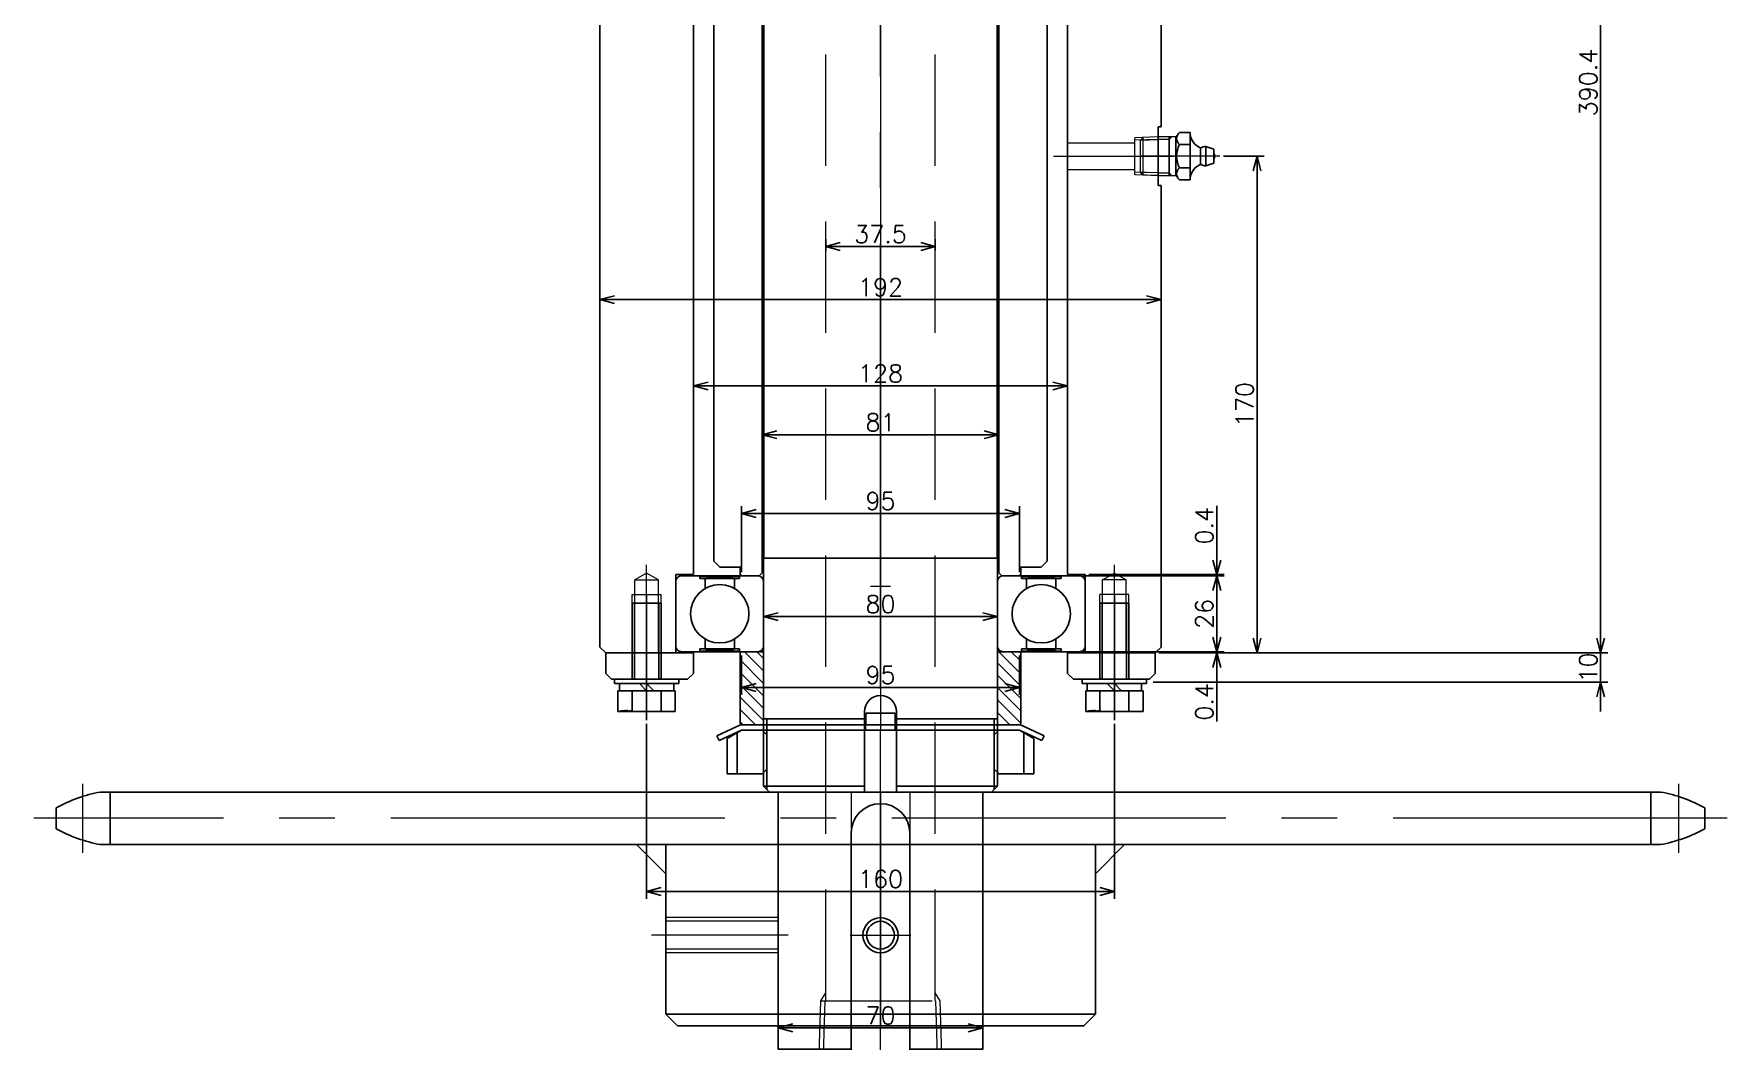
# Model space of a CAD drawing. Header units: millimetres. Extents: x -16130 to 36813, y -8099 to 27484.
# Drawn here: x -8360 to -7780, y 16499 to 16843 of the extents above; entities that cross this region are included whole.
import ezdxf

# ---------------------------------------------------------------- set-up
doc = ezdxf.new("R2010")
doc.units = ezdxf.units.MM
doc.header["$LTSCALE"] = 6
doc.header["$PDMODE"] = 99
doc.header["$PDSIZE"] = 1
doc.linetypes.add('CENTER2', pattern=[28.575, 19.05, -3.175, 3.175, -3.175])
doc.linetypes.add('HIDDEN', pattern=[9.525, 6.35, -3.175])
for name, color, linetype, lineweight in [('04_HIDDEN', 2, 'HIDDEN', 13), ('05_CENTER', 4, 'CENTER2', 13), ('08_DIM', 3, 'Continuous', 13)]:
    doc.layers.add(name, color=color, linetype=linetype, lineweight=lineweight)
doc.layers.add('10_DRAFT', color=8, linetype='Continuous', lineweight=0, plot=False)
doc.styles.add('KSS_TXT', font='txt.shx', dxfattribs={"bigfont": 'extfont2.shx'})
doc.styles.add('KSS_TXT_L', font='txt.shx', dxfattribs={"height": 3, "bigfont": 'extfont2.shx'})
doc.dimstyles.new('KSS_DIM', dxfattribs={"dimtxt": 3, "dimasz": 2.5, "dimexe": 1.25, "dimexo": 0.625, "dimtad": 1, "dimdsep": 46, "dimtxsty": 'KSS_TXT', "dimblk": 'OPEN30', "dimcen": 0, "dimazin": 2, "dimtfac": 0.75, "dimtmove": 0, "dimatfit": 3, "dimldrblk": 'OPEN30', "dimfxl": 1, "dimtolj": 1, "dimarcsym": 0})

# ---------------------------------------------------------------- blocks, each defined once
blk = doc.blocks.new('_Open30')
at = {"color": 0, "linetype": 'ByBlock', "lineweight": -2}
for p, q in [((-1, 0.27), (0, 0)), ((0, 0), (-1, -0.27)), ((0, 0), (-1, 0))]:
    blk.add_line(p, q, dxfattribs=at)
blk = doc.blocks.new('*D672')
at = {"layer": '08_DIM', "color": 0, "lineweight": -2, "transparency": 16777216}
for p, q in [((-8150.05, 16607.23), (-8150.05, 16547.35)), ((-7990.05, 16607.23), (-7990.05, 16547.35)), ((-7995.05, 16549.85), (-8145.05, 16549.85))]:
    blk.add_line(p, q, dxfattribs=at)
at = {"layer": 'Defpoints', "color": 0, "transparency": 16777216}
for p in [(-8150.05, 16608.48), (-7990.05, 16608.48), (-8150.05, 16549.85)]:
    blk.add_point(p, dxfattribs=at)
at = {"layer": '08_DIM', "color": 0, "lineweight": -2, "transparency": 16777216, "xscale": 5, "yscale": 5, "zscale": 5, "rotation": 180}
blk.add_blockref('_Open30', (-8150.05, 16549.85), dxfattribs=at)
at = {"layer": '08_DIM', "color": 0, "lineweight": -2, "transparency": 16777216, "xscale": 5, "yscale": 5, "zscale": 5}
blk.add_blockref('_Open30', (-7990.05, 16549.85), dxfattribs=at)
at = {"layer": '08_DIM', "color": 0, "transparency": 16777216, "insert": (-8070.05, 16554.1), "char_height": 6, "attachment_point": 5, "style": 'KSS_TXT'}
blk.add_mtext('\\A1;160', dxfattribs=at)
blk = doc.blocks.new('*D673')
at = {"layer": '08_DIM', "color": 0, "lineweight": -2, "transparency": 16777216}
for p, q in [((-8110.05, 16645.57), (-8110.05, 16641.4)), ((-8035.05, 16643.9), (-8105.05, 16643.9)), ((-8030.05, 16645.57), (-8030.05, 16641.4))]:
    blk.add_line(p, q, dxfattribs=at)
at = {"layer": 'Defpoints', "color": 0, "transparency": 16777216}
for p in [(-8110.05, 16646.82), (-8110.05, 16643.9), (-8030.05, 16646.82)]:
    blk.add_point(p, dxfattribs=at)
at = {"layer": '08_DIM', "color": 0, "lineweight": -2, "transparency": 16777216, "xscale": 5, "yscale": 5, "zscale": 5, "rotation": 180}
blk.add_blockref('_Open30', (-8110.05, 16643.9), dxfattribs=at)
at = {"layer": '08_DIM', "color": 0, "lineweight": -2, "transparency": 16777216, "xscale": 5, "yscale": 5, "zscale": 5}
blk.add_blockref('_Open30', (-8030.05, 16643.9), dxfattribs=at)
at = {"layer": '08_DIM', "color": 0, "transparency": 16777216, "insert": (-8070.05, 16648.15), "char_height": 6, "attachment_point": 5, "style": 'KSS_TXT'}
blk.add_mtext('\\A1;80', dxfattribs=at)
blk = doc.blocks.new('*D674')
at = {"layer": '08_DIM', "color": 0, "lineweight": -2, "transparency": 16777216}
for p, q in [((-7823.69, 16636.48), (-7823.69, 16641.48)), ((-7974.8, 16631.48), (-7821.19, 16631.48)), ((-7823.69, 16631.48), (-7823.69, 16621.48)), ((-7976.8, 16621.48), (-7821.19, 16621.48)), ((-7823.69, 16616.48), (-7823.69, 16611.48))]:
    blk.add_line(p, q, dxfattribs=at)
at = {"layer": 'Defpoints', "color": 0, "transparency": 16777216}
for p in [(-7976.05, 16631.48), (-7978.05, 16621.48), (-7823.69, 16621.48)]:
    blk.add_point(p, dxfattribs=at)
at = {"layer": '08_DIM', "color": 0, "lineweight": -2, "transparency": 16777216, "xscale": 5, "yscale": 5, "zscale": 5}
for p, rotation in [((-7823.69, 16631.48), 270), ((-7823.69, 16621.48), 90)]:
    blk.add_blockref('_Open30', p, dxfattribs=dict(at, rotation=rotation))
at = {"layer": '08_DIM', "color": 0, "transparency": 16777216, "insert": (-7827.94, 16626.48), "char_height": 6, "attachment_point": 5, "rotation": 90, "style": 'KSS_TXT'}
blk.add_mtext('\\A1;10', dxfattribs=at)
blk = doc.blocks.new('*D675')
at = {"layer": '08_DIM', "color": 0, "lineweight": -2, "transparency": 16777216}
for p, q in [((-7964.8, 17021.88), (-7821.19, 17021.88)), ((-7823.69, 17016.88), (-7823.69, 16636.48)), ((-7974.8, 16631.48), (-7821.19, 16631.48))]:
    blk.add_line(p, q, dxfattribs=at)
at = {"layer": 'Defpoints', "color": 0, "transparency": 16777216}
for p in [(-7966.05, 17021.88), (-7976.05, 16631.48), (-7823.69, 16631.48)]:
    blk.add_point(p, dxfattribs=at)
at = {"layer": '08_DIM', "color": 0, "lineweight": -2, "transparency": 16777216, "xscale": 5, "yscale": 5, "zscale": 5}
for p, rotation in [((-7823.69, 17021.88), 90), ((-7823.69, 16631.48), 270)]:
    blk.add_blockref('_Open30', p, dxfattribs=dict(at, rotation=rotation))
at = {"layer": '08_DIM', "color": 0, "transparency": 16777216, "insert": (-7827.94, 16826.68), "char_height": 6, "attachment_point": 5, "rotation": 90, "style": 'KSS_TXT'}
blk.add_mtext('\\A1;390.4', dxfattribs=at)
blk = doc.blocks.new('A$C7E374867_2_1_1')
at = {"color": 0, "linetype": 'CENTER2'}
blk.add_line((0, -29), (0, 14), dxfattribs=at)
at = {"color": 0}
for p, q in [((-9.81, 11), (9.81, 11)), ((-9.81, 4), (-9.81, 11)), ((-4.91, 4), (-4.91, 11)), ((4.91, 4), (4.91, 11)), ((9.81, 4), (9.81, 11)), ((-11, 1.5), (11, 1.5)), ((-11, 1.5), (-11, 0)), ((-11, 0), (11, 0)), ((9.81, 4), (-9.81, 4)), ((-9.25, 4), (-9.25, 1.5)), ((0, 1.5), (-2.5, 4)), ((0, 4), (2.5, 1.5)), ((9.25, 1.5), (9.25, 4)), ((11, 0), (11, 1.5))]:
    blk.add_line(p, q, dxfattribs=at)
at = {"color": 0, "linetype": 'HIDDEN'}
for p, q in [((-5, -26), (-5, 0)), ((-4.19, -26), (-4.19, 0)), ((4.19, -26), (4.19, 0)), ((5, -26), (5, 0)), ((-5, -26), (5, -26))]:
    blk.add_line(p, q, dxfattribs=at)
at = {"layer": '10_DRAFT', "style": 'KSS_TXT_L'}
blk.add_text('BT-M10x30L,SW,PW', height=0.3, dxfattribs=at).set_placement((5.05, 10.66))
blk = doc.blocks.new('A$C12673FC4_1_1')
at = {"color": 0}
for p, q in [((-82, 0), (-104, 0)), ((-104, -48), (-104, 0)), ((-82, 0), (-80, -2)), ((82, 0), (80, -2)), ((82, 0), (104, 0)), ((104, -48), (104, 0)), ((-80, -2), (-80, -66)), ((80, -2), (80, -66)), ((-150.5, -48), (-152.5, -50)), ((-152.5, -50), (-152.5, -55)), ((-98, -48), (-150.5, -48)), ((-130, -48), (-130, -95)), ((-120, -48), (-120, -95)), ((-98, -106), (-98, -48)), ((98, -48), (150.5, -48)), ((98, -106), (98, -48)), ((120, -48), (120, -95)), ((130, -48), (130, -95)), ((152.5, -50), (150.5, -48)), ((152.5, -50), (152.5, -55)), ((-200, -93), (-200, -55)), ((-200, -55), (-152.5, -55)), ((200, -55), (152.5, -55)), ((200, -93), (200, -55)), ((-80, -66), (-72, -66)), ((-64, -74), (-72, -66)), ((64, -74), (72, -66)), ((80, -66), (72, -66)), ((-64, -363.6), (-64, -74)), ((64, -363.6), (64, -74)), ((-198, -95), (-200, -93)), ((-98, -95), (-198, -95)), ((98, -95), (198, -95)), ((198, -95), (200, -93)), ((-96, -108), (-98, -106)), ((-96, -388.4), (-96, -108)), ((96, -108), (98, -106)), ((96, -210.4), (96, -108)), ((96, -210.4), (95, -210.4)), ((95, -210.4), (95, -230.4)), ((95, -230.4), (96, -230.4)), ((96, -388.4), (96, -230.4)), ((-70, -390.4), (-70, -363.6)), ((-64, -363.6), (-70, -363.6)), ((64, -363.6), (70, -363.6)), ((70, -390.4), (70, -363.6)), ((-94, -390.4), (-96, -388.4)), ((-94, -390.4), (-70, -390.4)), ((94, -390.4), (70, -390.4)), ((94, -390.4), (96, -388.4))]:
    blk.add_line(p, q, dxfattribs=at)
at = {"color": 3}
for points in [[(-104, -48), (-109, -48), (-104, -43), (-104, -43)], [(104, -48), (109, -48), (104, -43), (104, -43)], [(-98, -95), (-103, -95), (-98, -100), (-98, -100)], [(98, -95), (103, -95), (98, -100), (98, -100)]]:
    blk.add_lwpolyline(points, close=True, dxfattribs=at)
for points in [[(-98, -95), (-100.5, -95), (-100.5, -95), (-98, -95)], [(98, -95), (100.5, -95), (100.5, -95), (98, -95)]]:
    blk.add_lwpolyline(points, close=True)
at = {"layer": '04_HIDDEN'}
for p, q in [((-96, 0), (-96, -20)), ((-95, 0), (-95, -25)), ((-87, 0), (-87, -25)), ((-86, 0), (-86, -20)), ((86, 0), (86, -20)), ((87, 0), (87, -25)), ((95, 0), (95, -25)), ((96, 0), (96, -20)), ((-86, -20), (-96, -20)), ((86, -20), (96, -20)), ((-95, -25), (-91, -27.31)), ((-87, -25), (-95, -25)), ((-91, -27.31), (-87, -25)), ((87, -25), (95, -25)), ((91, -27.31), (87, -25)), ((95, -25), (91, -27.31)), ((95, -213.82), (87, -214.07)), ((87, -226.73), (87, -214.07)), ((64, -215.8), (87, -215.8)), ((95, -214.68), (87, -214.93)), ((64, -225), (87, -225)), ((95, -226.12), (87, -225.87)), ((95, -226.98), (87, -226.73)), ((-80, -363.09), (-84, -365.4)), ((-76, -365.4), (-80, -363.09)), ((76, -365.4), (80, -363.09)), ((80, -363.09), (84, -365.4)), ((-85, -390.4), (-85, -370.4)), ((-85, -370.4), (-75, -370.4)), ((-84, -390.4), (-84, -365.4)), ((-84, -365.4), (-76, -365.4)), ((-76, -390.4), (-76, -365.4)), ((-75, -390.4), (-75, -370.4)), ((75, -390.4), (75, -370.4)), ((85, -370.4), (75, -370.4)), ((76, -390.4), (76, -365.4)), ((84, -365.4), (76, -365.4)), ((84, -390.4), (84, -365.4)), ((85, -390.4), (85, -370.4))]:
    blk.add_line(p, q, dxfattribs=at)
at = {"layer": '05_CENTER'}
for p, q in [((-91, 3.39), (-91, -30.1)), ((91, 3.39), (91, -30.1)), ((-175, -104.36), (-175, -45.53)), ((-125, -98.62), (-125, -44.62)), ((125, -98.62), (125, -44.62)), ((175, -104.36), (175, -45.53)), ((59.23, -220.4), (100.25, -220.4)), ((-80, -394.84), (-80, -360.3)), ((80, -394.84), (80, -360.3))]:
    blk.add_line(p, q, dxfattribs=at)
at = {"layer": '10_DRAFT'}
for p, q in [((0, 0), (0, -390.4)), ((-3.57, -6), (3.57, -6)), ((-3.57, -55), (3.57, -55)), ((-3.57, -66), (3.57, -66)), ((-3.44, -367.6), (3.44, -367.6))]:
    blk.add_line(p, q, dxfattribs=at)
blk = doc.blocks.new('A$C71222655_1_1')
at = {"color": 0}
for points in [[(-64, 0), (-94, 0), (-94, -7), (-92, -9), (-66, -9), (-64, -7)], [(64, 0), (94, 0), (94, -7), (92, -9), (66, -9), (64, -7)]]:
    blk.add_lwpolyline(points, close=True, dxfattribs=at)
at = {"layer": '05_CENTER'}
for p, q in [((-80, 2.64), (-80, -11.82)), ((80, 2.64), (80, -11.82))]:
    blk.add_line(p, q, dxfattribs=at)
at = {"layer": '10_DRAFT'}
blk.add_line((0, 0), (0, -9), dxfattribs=at)
blk = doc.blocks.new('A$C68BE44D0_1_1')
h = blk.add_hatch()
h.set_pattern_fill('_USER', color=3, scale=3, angle=135, pattern_type=0)
h.set_pattern_definition([(135, (-393.7238, 3262.0248), (-2.1213203, -2.1213203), [])])
h.paths.add_polyline_path([(-40, 0), (-47.5, 0), (-48, -0.5), (-48, -24.5), (-47.5, -25), (-40, -25)])
h = blk.add_hatch()
h.set_pattern_fill('_USER', color=3, scale=3, angle=135, pattern_type=0)
h.set_pattern_definition([(135, (-421.2238, 3262.0248), (-2.1213203, -2.1213203), [])])
h.paths.add_polyline_path([(48, -0.5), (47.5, 0), (40, 0), (40, -25), (47.5, -25), (48, -24.5)])
at = {"color": 0}
for points in [[(-40, 0), (-47.5, 0), (-48, -0.5), (-48, -24.5), (-47.5, -25), (-40, -25)], [(40, 0), (47.5, 0), (48, -0.5), (48, -24.5), (47.5, -25), (40, -25)]]:
    blk.add_lwpolyline(points, close=True, dxfattribs=at)
at = {"layer": '10_DRAFT'}
blk.add_line((0, 0), (0, -25), dxfattribs=at)
blk = doc.blocks.new('A$C6EC02656_1_1')
at = {"color": 0}
for p, q in [((-38, 108), (-40, 106)), ((-40, 106), (40, 106)), ((-40, 106), (-40, 95)), ((38, 108), (-38, 108)), ((40, 106), (38, 108)), ((40, 95), (40, 106)), ((-48, 95), (-50, 93)), ((-50, 93), (-50, 85)), ((-48, 95), (48, 95)), ((48, 95), (50, 93)), ((50, 93), (50, 85)), ((-75, 32), (-75, 55)), ((75, 32), (75, 55)), ((-75, 32), (-73, 30)), ((75, 32), (-75, 32)), ((73, 30), (-73, 30)), ((-55, 2), (-55, 30)), ((55, 2), (55, 30)), ((75, 32), (73, 30)), ((-53, 0), (-55, 2)), ((-55, 2), (55, 2)), ((53, 0), (-53, 0)), ((-45, -55), (-45, 0)), ((45, 0), (45, -55)), ((55, 2), (53, 0)), ((45, -55), (-45, -55)), ((-43, -57), (-45, -55)), ((43, -57), (-43, -57)), ((-39.9, -352), (-39.9, -57)), ((39.9, -57), (39.9, -352)), ((43, -57), (45, -55)), ((-40, -430), (-40, -352)), ((-40, -352), (40, -352)), ((40, -352), (40, -430)), ((-5.5, -404.5), (-5.5, -432)), ((5.5, -404.5), (5.5, -432)), ((-40, -407), (-5.5, -407)), ((-38.92, -407), (-38.92, -431.08)), ((5.5, -407), (40, -407)), ((38.92, -407), (38.92, -431.08)), ((-38, -432), (-40, -430)), ((-40, -430), (-5.5, -430)), ((38, -432), (-38, -432)), ((-35, -520), (-35, -432)), ((5.5, -430), (40, -430)), ((35, -432), (35, -520)), ((40, -430), (38, -432)), ((-10, -446), (-10, -522)), ((10, -446), (10, -522)), ((-33, -522), (-35, -520)), ((-35, -520), (-10, -520)), ((10, -520), (35, -520)), ((35, -520), (33, -522)), ((33, -522), (-33, -522))]:
    blk.add_line(p, q, dxfattribs=at)
for p, q in [((-50, 93), (50, 93)), ((-150, 57), (150, 57))]:
    blk.add_line(p, q)
at = {"color": 3}
for points in [[(-50, 85), (-55, 85), (-50, 90), (-50, 90)], [(50, 85), (55, 85), (50, 90), (50, 90)], [(-75, 55), (-80, 55), (-75, 50), (-75, 50)], [(75, 55), (80, 55), (75, 50), (75, 50)]]:
    blk.add_lwpolyline(points, close=True, dxfattribs=at)
at = {"color": 0}
blk.add_lwpolyline([(150, 85), (150, 85), (150, 57), (148, 55), (-148, 55), (-150, 57), (-150, 85), (150, 85)], dxfattribs=at)
for centre, radius in [((0, -404.5), 5.5), ((0, -446), 10)]:
    blk.add_arc(centre, radius, 0, 180, dxfattribs=at)
at = {"layer": '04_HIDDEN'}
for p, q in [((-18.75, 106), (-20.75, 108)), ((-18.75, -503.5), (-18.75, 106)), ((24.65, 106), (-18.75, 106)), ((18.75, 106), (20.75, 108)), ((18.75, -503.5), (18.75, 106)), ((-110, 80.4), (-110, 85)), ((-102.5, 85), (-102.5, 80.4)), ((-50, 85), (-50, 55)), ((50, 85), (50, 55)), ((102.5, 85), (102.5, 80.4)), ((110, 80.4), (110, 85)), ((110, 80.4), (-110, 80.4)), ((-20.96, -522), (-20.38, -503.5)), ((-20.38, -503.5), (-18.75, -500.69)), ((-20.38, -503.5), (20.38, -503.5)), ((-19.48, -522), (-18.9, -503.5)), ((20.38, -503.5), (18.75, -500.69)), ((19.48, -522), (18.9, -503.5)), ((20.95, -522), (20.38, -503.5))]:
    blk.add_line(p, q, dxfattribs=at)
at = {"layer": '05_CENTER'}
for p, q in [((0, -530.06), (0, 113.51)), ((-125, 44.5), (-125, 96.07)), ((125, 44.5), (125, 96.07))]:
    blk.add_line(p, q, dxfattribs=at)
blk = doc.blocks.new('*D1151')
at = {"layer": '08_DIM', "color": 0, "lineweight": -2, "transparency": 16777216}
for p, q in [((-8088.8, 16769.22), (-8088.8, 16773.04)), ((-8083.8, 16770.54), (-8056.3, 16770.54)), ((-8051.3, 16769.22), (-8051.3, 16773.04))]:
    blk.add_line(p, q, dxfattribs=at)
at = {"layer": 'Defpoints', "color": 0, "transparency": 16777216}
for p in [(-8051.3, 16770.54), (-8088.8, 16767.97), (-8051.3, 16767.97)]:
    blk.add_point(p, dxfattribs=at)
at = {"layer": '08_DIM', "color": 0, "lineweight": -2, "transparency": 16777216, "xscale": 5, "yscale": 5, "zscale": 5, "rotation": 180}
blk.add_blockref('_Open30', (-8088.8, 16770.54), dxfattribs=at)
at = {"layer": '08_DIM', "color": 0, "lineweight": -2, "transparency": 16777216, "xscale": 5, "yscale": 5, "zscale": 5}
blk.add_blockref('_Open30', (-8051.3, 16770.54), dxfattribs=at)
at = {"layer": '08_DIM', "color": 0, "transparency": 16777216, "insert": (-8070.05, 16774.8), "char_height": 6, "attachment_point": 5, "style": 'KSS_TXT'}
blk.add_mtext('\\A1;37.5', dxfattribs=at)
blk = doc.blocks.new('*D1158')
at = {"layer": '08_DIM', "color": 0, "lineweight": -2, "transparency": 16777216}
for p, q in [((-8105.05, 16506.01), (-8105.05, 16500.67)), ((-8035.05, 16506.01), (-8035.05, 16500.67)), ((-8100.05, 16503.17), (-8040.05, 16503.17))]:
    blk.add_line(p, q, dxfattribs=at)
at = {"layer": 'Defpoints', "color": 0, "transparency": 16777216}
for p in [(-8105.05, 16507.26), (-8035.05, 16507.26), (-8035.05, 16503.17)]:
    blk.add_point(p, dxfattribs=at)
at = {"layer": '08_DIM', "color": 0, "lineweight": -2, "transparency": 16777216, "xscale": 5, "yscale": 5, "zscale": 5, "rotation": 180}
blk.add_blockref('_Open30', (-8105.05, 16503.17), dxfattribs=at)
at = {"layer": '08_DIM', "color": 0, "lineweight": -2, "transparency": 16777216, "xscale": 5, "yscale": 5, "zscale": 5}
blk.add_blockref('_Open30', (-8035.05, 16503.17), dxfattribs=at)
at = {"layer": '08_DIM', "color": 0, "transparency": 16777216, "insert": (-8070.05, 16507.42), "char_height": 6, "attachment_point": 5, "style": 'KSS_TXT'}
blk.add_mtext('\\A1;70', dxfattribs=at)
blk = doc.blocks.new('*D1159')
at = {"layer": '08_DIM', "color": 0, "lineweight": -2, "transparency": 16777216}
for p, q in [((-8166.05, 16756.09), (-8166.05, 16749.88)), ((-7979.05, 16752.38), (-8161.05, 16752.38)), ((-7974.05, 16756.09), (-7974.05, 16749.88))]:
    blk.add_line(p, q, dxfattribs=at)
at = {"layer": 'Defpoints', "color": 0, "transparency": 16777216}
for p in [(-8166.05, 16757.34), (-8166.05, 16752.38), (-7974.05, 16757.34)]:
    blk.add_point(p, dxfattribs=at)
at = {"layer": '08_DIM', "color": 0, "lineweight": -2, "transparency": 16777216, "xscale": 5, "yscale": 5, "zscale": 5, "rotation": 180}
blk.add_blockref('_Open30', (-8166.05, 16752.38), dxfattribs=at)
at = {"layer": '08_DIM', "color": 0, "lineweight": -2, "transparency": 16777216, "xscale": 5, "yscale": 5, "zscale": 5}
blk.add_blockref('_Open30', (-7974.05, 16752.38), dxfattribs=at)
at = {"layer": '08_DIM', "color": 0, "transparency": 16777216, "insert": (-8070.05, 16756.63), "char_height": 6, "attachment_point": 5, "style": 'KSS_TXT'}
blk.add_mtext('\\A1;192', dxfattribs=at)
blk = doc.blocks.new('*D1160')
at = {"layer": '08_DIM', "color": 0, "lineweight": -2, "transparency": 16777216}
for p, q in [((-8000.8, 16657.88), (-7952.53, 16657.88)), ((-7955.03, 16636.88), (-7955.03, 16652.88)), ((-8000.8, 16631.88), (-7952.53, 16631.88))]:
    blk.add_line(p, q, dxfattribs=at)
at = {"layer": 'Defpoints', "color": 0, "transparency": 16777216}
for p in [(-8002.05, 16657.88), (-7955.03, 16657.88), (-8002.05, 16631.88)]:
    blk.add_point(p, dxfattribs=at)
at = {"layer": '08_DIM', "color": 0, "lineweight": -2, "transparency": 16777216, "xscale": 5, "yscale": 5, "zscale": 5}
for p, rotation in [((-7955.03, 16657.88), 90), ((-7955.03, 16631.88), 270)]:
    blk.add_blockref('_Open30', p, dxfattribs=dict(at, rotation=rotation))
at = {"layer": '08_DIM', "color": 0, "transparency": 16777216, "insert": (-7959.28, 16644.88), "char_height": 6, "attachment_point": 5, "rotation": 90, "style": 'KSS_TXT'}
blk.add_mtext('\\A1;26', dxfattribs=at)
blk = doc.blocks.new('*D1161')
at = {"layer": '08_DIM', "color": 0, "lineweight": -2, "transparency": 16777216}
for p, q in [((-7955.03, 16636.88), (-7955.03, 16641.88)), ((-8000.8, 16631.88), (-7952.53, 16631.88)), ((-7974.8, 16631.48), (-7952.53, 16631.48)), ((-7955.03, 16631.88), (-7955.03, 16631.48)), ((-7955.03, 16626.48), (-7955.03, 16607.98))]:
    blk.add_line(p, q, dxfattribs=at)
at = {"layer": 'Defpoints', "color": 0, "transparency": 16777216}
for p in [(-8002.05, 16631.88), (-7976.05, 16631.48), (-7955.03, 16631.48)]:
    blk.add_point(p, dxfattribs=at)
at = {"layer": '08_DIM', "color": 0, "lineweight": -2, "transparency": 16777216, "xscale": 5, "yscale": 5, "zscale": 5}
for p, rotation in [((-7955.03, 16631.88), 270), ((-7955.03, 16631.48), 90)]:
    blk.add_blockref('_Open30', p, dxfattribs=dict(at, rotation=rotation))
at = {"layer": '08_DIM', "color": 0, "transparency": 16777216, "insert": (-7959.28, 16614.73), "char_height": 6, "attachment_point": 5, "rotation": 90, "style": 'KSS_TXT'}
blk.add_mtext('\\A1;0.4', dxfattribs=at)
blk = doc.blocks.new('*D1162')
at = {"layer": '08_DIM', "color": 0, "lineweight": -2, "transparency": 16777216}
for p, q in [((-7955.03, 16663.28), (-7955.03, 16681.78)), ((-8000.8, 16657.88), (-7952.53, 16657.88)), ((-7998.8, 16658.28), (-7952.53, 16658.28)), ((-7955.03, 16657.88), (-7955.03, 16658.28)), ((-7955.03, 16652.88), (-7955.03, 16647.88))]:
    blk.add_line(p, q, dxfattribs=at)
at = {"layer": 'Defpoints', "color": 0, "transparency": 16777216}
for p in [(-8002.05, 16657.88), (-8000.05, 16658.28), (-7955.03, 16658.28)]:
    blk.add_point(p, dxfattribs=at)
at = {"layer": '08_DIM', "color": 0, "lineweight": -2, "transparency": 16777216, "xscale": 5, "yscale": 5, "zscale": 5}
for p, rotation in [((-7955.03, 16658.28), 270), ((-7955.03, 16657.88), 90)]:
    blk.add_blockref('_Open30', p, dxfattribs=dict(at, rotation=rotation))
at = {"layer": '08_DIM', "color": 0, "transparency": 16777216, "insert": (-7959.28, 16675.03), "char_height": 6, "attachment_point": 5, "rotation": 90, "style": 'KSS_TXT'}
blk.add_mtext('\\A1;0.4', dxfattribs=at)
blk = doc.blocks.new('*D1163')
at = {"layer": '08_DIM', "color": 0, "lineweight": -2, "transparency": 16777216}
for p, q in [((-8110.55, 16704.83), (-8110.55, 16708.66)), ((-8105.55, 16706.16), (-8034.55, 16706.16)), ((-8029.55, 16704.83), (-8029.55, 16708.66))]:
    blk.add_line(p, q, dxfattribs=at)
at = {"layer": 'Defpoints', "color": 0, "transparency": 16777216}
for p in [(-8029.55, 16706.16), (-8110.55, 16703.58), (-8029.55, 16703.58)]:
    blk.add_point(p, dxfattribs=at)
at = {"layer": '08_DIM', "color": 0, "lineweight": -2, "transparency": 16777216, "xscale": 5, "yscale": 5, "zscale": 5, "rotation": 180}
blk.add_blockref('_Open30', (-8110.55, 16706.16), dxfattribs=at)
at = {"layer": '08_DIM', "color": 0, "lineweight": -2, "transparency": 16777216, "xscale": 5, "yscale": 5, "zscale": 5}
blk.add_blockref('_Open30', (-8029.55, 16706.16), dxfattribs=at)
at = {"layer": '08_DIM', "color": 0, "transparency": 16777216, "insert": (-8070.05, 16710.41), "char_height": 6, "attachment_point": 5, "style": 'KSS_TXT'}
blk.add_mtext('\\A1;81', dxfattribs=at)
blk = doc.blocks.new('*D1164')
at = {"layer": '08_DIM', "color": 0, "lineweight": -2, "transparency": 16777216}
for p, q in [((-8134.05, 16721.51), (-8134.05, 16725.34)), ((-8006.05, 16721.51), (-8006.05, 16725.34)), ((-8129.05, 16722.84), (-8011.05, 16722.84))]:
    blk.add_line(p, q, dxfattribs=at)
at = {"layer": 'Defpoints', "color": 0, "transparency": 16777216}
for p in [(-8134.05, 16720.26), (-8006.05, 16722.84), (-8006.05, 16720.26)]:
    blk.add_point(p, dxfattribs=at)
at = {"layer": '08_DIM', "color": 0, "lineweight": -2, "transparency": 16777216, "xscale": 5, "yscale": 5, "zscale": 5, "rotation": 180}
blk.add_blockref('_Open30', (-8134.05, 16722.84), dxfattribs=at)
at = {"layer": '08_DIM', "color": 0, "lineweight": -2, "transparency": 16777216, "xscale": 5, "yscale": 5, "zscale": 5}
blk.add_blockref('_Open30', (-8006.05, 16722.84), dxfattribs=at)
at = {"layer": '08_DIM', "color": 0, "transparency": 16777216, "insert": (-8070.05, 16727.09), "char_height": 6, "attachment_point": 5, "style": 'KSS_TXT'}
blk.add_mtext('\\A1;128', dxfattribs=at)
blk = doc.blocks.new('GPA2a_1_1')
at = {"color": 0}
for p, q in [((-2.4, 18.99), (-3.3, 16.29)), ((-2.4, 18.99), (2.4, 18.99)), ((2.4, 18.99), (3.3, 16.29)), ((-3.3, 16.29), (3.3, 16.29)), ((-2.8, 14.49), (2.8, 14.49)), ((-8.08, 10.89), (-8.08, 7.31)), ((-8.08, 7.31), (-6.77, 5.99)), ((6.77, 5.99), (-6.77, 5.99)), ((-6.77, 5.99), (-6.58, 0)), ((-4.04, 10.89), (-4.04, 7.31)), ((4.04, 10.89), (4.04, 7.31)), ((6.58, 0), (6.77, 5.99)), ((6.77, 5.99), (8.08, 7.31)), ((8.08, 10.89), (8.08, 7.31)), ((-6.72, 4.58), (-5.84, 3.7)), ((6.69, 3.7), (-6.69, 3.7)), ((-5.72, 0), (-5.84, 3.7)), ((5.84, 3.7), (5.72, 0)), ((5.84, 3.7), (6.72, 4.58))]:
    blk.add_line(p, q, dxfattribs=at)
for centre, radius, start, end in [((0, 17.82), 1.57, 48.24779, 131.7522), ((-8.3, 16.89), 6, 272.08137, 336.46307), ((0.19, 16.29), 3.49, 180.00001, 211.04823), ((-0.19, 16.29), 3.49, 328.95177, 0), ((8.3, 16.89), 6, 203.53695, 267.91862), ((-6.06, -9.48), 20.47, 84.33381, 95.66619), ((-6.06, 8.85), 2.54, 217.34099, 322.65901), ((0, -70.73), 81.72, 87.16517, 92.83482), ((0, 14.97), 8.67, 242.20422, 297.79578), ((6.06, -9.48), 20.47, 84.33381, 95.66619), ((6.06, 8.85), 2.54, 217.34099, 322.65901)]:
    blk.add_arc(centre, radius, start, end, dxfattribs=at)
at = {"layer": '05_CENTER', "color": 0}
blk.add_line((0, 21.06), (0, -6.01), dxfattribs=at)
at = {"layer": '10_DRAFT'}
for p, q in [((-6.58, 0), (-6.42, -5.13)), ((-6.58, 0), (6.58, 0)), ((5.72, 0), (5.53, -6.01)), ((6.42, -5.13), (6.58, 0)), ((6.42, -5.13), (-6.42, -5.13)), ((-6.42, -5.13), (-5.53, -6.01)), ((-5.53, -6.01), (-5.72, 0)), ((5.53, -6.01), (6.42, -5.13)), ((5.53, -6.01), (-5.53, -6.01)), ((0, -6.01), (0, -6.01)), ((2.77, -6.01), (2.77, -6.01))]:
    blk.add_line(p, q, dxfattribs=at)
blk = doc.blocks.new('*D1170')
at = {"layer": '08_DIM', "color": 0, "lineweight": -2, "transparency": 16777216}
for p, q in [((-7952.74, 16801.48), (-7938.75, 16801.48)), ((-7941.25, 16636.48), (-7941.25, 16796.48)), ((-7974.8, 16631.48), (-7938.75, 16631.48))]:
    blk.add_line(p, q, dxfattribs=at)
at = {"layer": 'Defpoints', "color": 0, "transparency": 16777216}
for p in [(-7953.99, 16801.48), (-7941.25, 16801.48), (-7976.05, 16631.48)]:
    blk.add_point(p, dxfattribs=at)
at = {"layer": '08_DIM', "color": 0, "lineweight": -2, "transparency": 16777216, "xscale": 5, "yscale": 5, "zscale": 5}
for p, rotation in [((-7941.25, 16801.48), 90), ((-7941.25, 16631.48), 270)]:
    blk.add_blockref('_Open30', p, dxfattribs=dict(at, rotation=rotation))
at = {"layer": '08_DIM', "color": 0, "transparency": 16777216, "insert": (-7945.5, 16716.48), "char_height": 6, "attachment_point": 5, "rotation": 90, "style": 'KSS_TXT'}
blk.add_mtext('\\A1;170', dxfattribs=at)
blk = doc.blocks.new('AW16c_1_1')
at = {"color": 0}
for p, q in [((-56, -3.78), (-47.9, 0)), ((-47.9, 0), (47.9, 0)), ((-40, 0), (-40, -1.8)), ((-5, 4), (5, 4)), ((-5, 0), (-5, 4)), ((5, 0), (5, 4)), ((40, 0), (40, -1.8)), ((56, -3.78), (47.9, 0)), ((-55.24, -5.41), (-56, -3.78)), ((-55.24, -5.41), (-47.5, -1.8)), ((47.5, -1.8), (-47.5, -1.8)), ((55.24, -5.41), (47.5, -1.8)), ((55.24, -5.41), (56, -3.78))]:
    blk.add_line(p, q, dxfattribs=at)
at = {"layer": '04_HIDDEN', "color": 0}
for p, q in [((-5, -1.8), (-5, 0)), ((5, -1.8), (5, 0))]:
    blk.add_line(p, q, dxfattribs=at)
at = {"layer": '10_DRAFT'}
blk.add_line((0, 0), (0, -1.8), dxfattribs=at)
blk = doc.blocks.new('AN16b_1_1')
at = {"color": 0}
for p, q in [((-2.89, 52.5), (-15, 52.5)), ((-15, 52.5), (-15, 40.5)), ((0, 47.5), (-2.89, 52.5)), ((-0.87, 49), (-15, 49)), ((0, 40.5), (0, 47.5)), ((-15, 40.5), (-13.42, 38.92)), ((-14.5, 40), (-0.5, 40)), ((-13.42, 38.92), (-1.58, 38.92)), ((0, 40.5), (-1.58, 38.92)), ((-15, -40.5), (-13.42, -38.92)), ((-15, -52.5), (-15, -40.5)), ((-14.5, -40), (-0.5, -40)), ((-13.42, -38.92), (-1.58, -38.92)), ((0, -40.5), (-1.58, -38.92)), ((0, -40.5), (0, -47.5)), ((-0.87, -49), (-15, -49)), ((0, -47.5), (-2.89, -52.5)), ((-2.89, -52.5), (-15, -52.5))]:
    blk.add_line(p, q, dxfattribs=at)
at = {"layer": '10_DRAFT'}
blk.add_line((-15, 0), (0, 0), dxfattribs=at)
blk = doc.blocks.new('6216ZZa_1_1')
at = {"color": 0}
for p, q in [((-26, 61.76), (-26, 48.24)), ((-25.03, 61.76), (-26, 61.76)), ((-25.76, 61.76), (-25.76, 48.24)), ((-25.03, 61.76), (-25.76, 48.24)), ((-25.76, 61.76), (-25.03, 48.24)), ((-25.03, 61.76), (-25.03, 48.24)), ((-21.66, 60), (-25.03, 60)), ((-4.34, 60), (-0.97, 60)), ((-0.97, 61.76), (0, 61.76)), ((-0.97, 61.76), (-0.97, 48.24)), ((-0.97, 61.76), (-0.24, 48.24)), ((-0.24, 61.76), (-0.97, 48.24)), ((-0.24, 61.76), (-0.24, 48.24)), ((0, 61.76), (0, 48.24)), ((-25.03, 48.24), (-26, 48.24)), ((-21.66, 50), (-25.03, 50)), ((-4.34, 50), (-0.97, 50)), ((-0.97, 48.24), (0, 48.24)), ((-26, -61.76), (-26, -48.24)), ((-25.03, -48.24), (-26, -48.24)), ((-25.76, -61.76), (-25.76, -48.24)), ((-25.03, -61.76), (-25.76, -48.24)), ((-25.76, -61.76), (-25.03, -48.24)), ((-25.03, -61.76), (-25.03, -48.24)), ((-21.66, -50), (-25.03, -50)), ((-4.34, -50), (-0.97, -50)), ((-0.97, -61.76), (-0.97, -48.24)), ((-0.97, -61.76), (-0.24, -48.24)), ((-0.24, -61.76), (-0.97, -48.24)), ((-0.97, -48.24), (0, -48.24)), ((-0.24, -61.76), (-0.24, -48.24)), ((0, -61.76), (0, -48.24)), ((-25.03, -61.76), (-26, -61.76)), ((-21.66, -60), (-25.03, -60)), ((-4.34, -60), (-0.97, -60)), ((-0.97, -61.76), (0, -61.76))]:
    blk.add_line(p, q, dxfattribs=at)
for points in [[(-2, 40), (-24, 40, -0.414214), (-26, 42), (-26, 68, -0.414214), (-24, 70), (-2, 70, -0.414214), (0, 68), (0, 42, -0.414214)], [(-2, -40), (-24, -40, 0.414214), (-26, -42), (-26, -68, 0.414214), (-24, -70), (-2, -70, 0.414214), (0, -68), (0, -42, 0.414214)]]:
    blk.add_lwpolyline(points, format="xyb", close=True, dxfattribs=at)
for centre in [(-13, 55), (-13, -55)]:
    blk.add_circle(centre, 10, dxfattribs=at)
at = {"layer": '10_DRAFT'}
blk.add_line((0, 0), (-26, 0), dxfattribs=at)
blk = doc.blocks.new('A$C3DAA46B3_1_1')
at = {"color": 0}
for points in [[(-48, 0.5), (-47.5, 0), (-41.5, 0), (-40.5, 1), (-40.5, 297), (-41.5, 298), (-55, 298), (-57, 296), (-57, 5), (-55, 3), (-48, 3), (-48, 0.5)], [(48, 0.5), (47.5, 0), (41.5, 0), (40.5, 1), (40.5, 297), (41.5, 298), (55, 298), (57, 296), (57, 5), (55, 3), (48, 3), (48, 0.5)]]:
    blk.add_lwpolyline(points, dxfattribs=at)
at = {"layer": '10_DRAFT'}
blk.add_line((0, 298), (0, 0), dxfattribs=at)
blk = doc.blocks.new('*D1568')
at = {"layer": '08_DIM', "color": 0, "lineweight": -2, "transparency": 16777216}
for p, q in [((-8117.55, 16659.13), (-8117.55, 16681.7)), ((-8112.55, 16679.2), (-8027.55, 16679.2)), ((-8022.55, 16659.13), (-8022.55, 16681.7))]:
    blk.add_line(p, q, dxfattribs=at)
at = {"layer": 'Defpoints', "color": 0, "transparency": 16777216}
for p in [(-8022.55, 16679.2), (-8117.55, 16657.88), (-8022.55, 16657.88)]:
    blk.add_point(p, dxfattribs=at)
at = {"layer": '08_DIM', "color": 0, "lineweight": -2, "transparency": 16777216, "xscale": 5, "yscale": 5, "zscale": 5, "rotation": 180}
blk.add_blockref('_Open30', (-8117.55, 16679.2), dxfattribs=at)
at = {"layer": '08_DIM', "color": 0, "lineweight": -2, "transparency": 16777216, "xscale": 5, "yscale": 5, "zscale": 5}
blk.add_blockref('_Open30', (-8022.55, 16679.2), dxfattribs=at)
at = {"layer": '08_DIM', "color": 0, "transparency": 16777216, "insert": (-8070.05, 16683.46), "char_height": 6, "attachment_point": 5, "style": 'KSS_TXT'}
blk.add_mtext('\\A1;95', dxfattribs=at)
blk = doc.blocks.new('*D1570')
at = {"layer": '08_DIM', "color": 0, "lineweight": -2, "transparency": 16777216}
for p, q in [((-8117.55, 16630.63), (-8117.55, 16617.18)), ((-8022.55, 16630.63), (-8022.55, 16617.18)), ((-8027.55, 16619.68), (-8112.55, 16619.68))]:
    blk.add_line(p, q, dxfattribs=at)
at = {"layer": 'Defpoints', "color": 0, "transparency": 16777216}
for p in [(-8117.55, 16631.88), (-8022.55, 16631.88), (-8117.55, 16619.68)]:
    blk.add_point(p, dxfattribs=at)
at = {"layer": '08_DIM', "color": 0, "lineweight": -2, "transparency": 16777216, "xscale": 5, "yscale": 5, "zscale": 5, "rotation": 180}
blk.add_blockref('_Open30', (-8117.55, 16619.68), dxfattribs=at)
at = {"layer": '08_DIM', "color": 0, "lineweight": -2, "transparency": 16777216, "xscale": 5, "yscale": 5, "zscale": 5}
blk.add_blockref('_Open30', (-8022.55, 16619.68), dxfattribs=at)
at = {"layer": '08_DIM', "color": 0, "transparency": 16777216, "insert": (-8070.05, 16623.93), "char_height": 6, "attachment_point": 5, "style": 'KSS_TXT'}
blk.add_mtext('\\A1;95', dxfattribs=at)
blk = doc.blocks.new('A$C74B26461_1_1')
at = {"color": 0}
for p, q in [((266.87, 0), (-266.91, 0)), ((-263.5, 0), (-263.5, -18)), ((263.5, 0), (263.5, -18)), ((-282, -12.6), (-282, -5.4)), ((282, -12.6), (282, -5.4)), ((266.87, -18), (-266.91, -18)), ((-73.48, -28), (-83.48, -18)), ((-73.48, -18), (-73.48, -76)), ((73.52, -76), (73.52, -18)), ((73.52, -28), (83.52, -18)), ((73.52, -76), (-73.48, -76)), ((-73.48, -76), (-69.48, -80)), ((69.52, -80), (-69.48, -80)), ((69.52, -80), (73.52, -76))]:
    blk.add_line(p, q, dxfattribs=at)
for radius in [6, 4.75]:
    blk.add_circle((0, -49), radius, dxfattribs=at)
for centre, start, end in [((-257.27, -50.81), 100.6997, 118.57524), ((257.27, -50.81), 61.42476, 79.3003), ((-257.27, 32.81), 241.42476, 259.3003), ((257.27, 32.81), 280.6997, 298.57524)]:
    blk.add_arc(centre, 51.71, start, end, dxfattribs=at)
at = {"layer": '04_HIDDEN', "color": 0}
for p, q in [((-35, 0), (-35, -80)), ((-10, 0), (-10, -80)), ((10.05, 0), (10.05, -80)), ((35, 0), (35, -80)), ((-35, -43), (-73.48, -43)), ((-35, -44.25), (-73.48, -44.25)), ((-35, -53.75), (-73.48, -53.75)), ((-35, -55), (-73.48, -55))]:
    blk.add_line(p, q, dxfattribs=at)
at = {"layer": '05_CENTER', "color": 0}
for p, q in [((-273.03, 2.82), (-273.03, -20.82)), ((273.02, 2.82), (273.02, -20.82)), ((289.63, -9), (-289.63, -9)), ((0, -59.33), (0, -38.67)), ((-31.54, -49), (-78.39, -49)), ((-10.33, -49), (10.33, -49))]:
    blk.add_line(p, q, dxfattribs=at)
at = {"layer": '10_DRAFT'}
blk.add_line((0, 0), (0, -80), dxfattribs=at)

msp = doc.modelspace()

# ---------------------------------------------------------------- block references
for name, p in [('A$C6EC02656_1_1', (-8070.0537, 17015.88446)), ('A$C12673FC4_1_1', (-8070.0537, 17021.88448)), ('A$C3DAA46B3_1_1', (-8070.0537, 16657.88448)), ('A$C71222655_1_1', (-8070.05369, 16631.48448)), ('A$C68BE44D0_1_1', (-8070.0537, 16631.88448))]:
    msp.add_blockref(name, p)
at = {"color": 4}
for name, p, rotation in [('GPA2a_1_1', (-7975.0537, 16801.48448), 270), ('6216ZZa_1_1', (-8070.0537, 16631.88448), 270), ('AN16b_1_1', (-8070.0537, 16605.08448), 90)]:
    msp.add_blockref(name, p, dxfattribs=dict(at, rotation=rotation))
at = {"rotation": 180}
for p in [(-8150.05372, 16622.48448), (-7990.05367, 16622.48448)]:
    msp.add_blockref('A$C7E374867_2_1_1', p, dxfattribs=at)
at = {"color": 4}
for name, p in [('AW16c_1_1', (-8070.0537, 16606.88448)), ('A$C74B26461_1_1', (-8070.0537, 16583.88446))]:
    msp.add_blockref(name, p, dxfattribs=at)

# ---------------------------------------------------------------- dimensions: what is measured, and where the dimension line sits
at = {"layer": '08_DIM'}
for base, p1, p2, picture, middle in [((-7823.68757, 16631.48448), (-7966.0537, 17021.88448), (-7976.05366, 16631.48448), '*D675', (-7827.93757, 16826.68448)), ((-7941.24555, 16801.48448), (-7976.05366, 16631.48448), (-7953.99158, 16801.48448), '*D1170', (-7945.49555, 16716.48448)), ((-7955.02575, 16658.28448), (-8002.0537, 16657.88448), (-8000.0537, 16658.28448), '*D1162', (-7959.27575, 16675.03448)), ((-7955.02575, 16657.88448), (-8002.0537, 16631.88448), (-8002.0537, 16657.88448), '*D1160', (-7959.27575, 16644.88448)), ((-7955.02575, 16631.48448), (-8002.0537, 16631.88448), (-7976.0537, 16631.48448), '*D1161', (-7959.27575, 16614.73448)), ((-7823.68757, 16621.48448), (-7976.05366, 16631.48448), (-7978.05366, 16621.48448), '*D674', (-7827.93757, 16626.48448))]:
    dim = msp.add_linear_dim(base=base, p1=p1, p2=p2, angle=90, dimstyle='KSS_DIM', override={"dimscale": 2}, dxfattribs=at)
    dim.commit()
    dim.dimension.update_dxf_attribs({"geometry": picture, "text_midpoint": middle})
for base, p1, p2, picture, middle in [((-8051.3037, 16770.54218), (-8088.8037, 16767.96636), (-8051.3037, 16767.96636), '*D1151', (-8070.0537, 16774.79635)), ((-8166.0537, 16752.37519), (-7974.0537, 16757.3389), (-8166.0537, 16757.3389), '*D1159', (-8070.0537, 16756.62519)), ((-8006.05372, 16722.83985), (-8134.05369, 16720.26403), (-8006.05372, 16720.26403), '*D1164', (-8070.0537, 16727.08985)), ((-8029.5537, 16706.15748), (-8110.5537, 16703.58166), (-8029.5537, 16703.58166), '*D1163', (-8070.0537, 16710.40748)), ((-8022.5537, 16679.20364), (-8117.5537, 16657.88448), (-8022.5537, 16657.88448), '*D1568', (-8070.0537, 16683.45781)), ((-8110.0537, 16643.89849), (-8030.0537, 16646.81592), (-8110.0537, 16646.81592), '*D673', (-8070.0537, 16648.14849)), ((-8117.5537, 16619.67857), (-8022.5537, 16631.88448), (-8117.5537, 16631.88448), '*D1570', (-8070.0537, 16623.93273)), ((-8150.05369, 16549.84728), (-7990.05364, 16608.48448), (-8150.05369, 16608.48448), '*D672', (-8070.05366, 16554.09728)), ((-8035.0537, 16503.16514), (-8105.0537, 16507.25519), (-8035.0537, 16507.25519), '*D1158', (-8070.0537, 16507.41514))]:
    dim = msp.add_linear_dim(base=base, p1=p1, p2=p2, dimstyle='KSS_DIM', override={"dimscale": 2}, dxfattribs=at)
    dim.commit()
    dim.dimension.update_dxf_attribs({"geometry": picture, "text_midpoint": middle})

doc.saveas('drawing.dxf')
